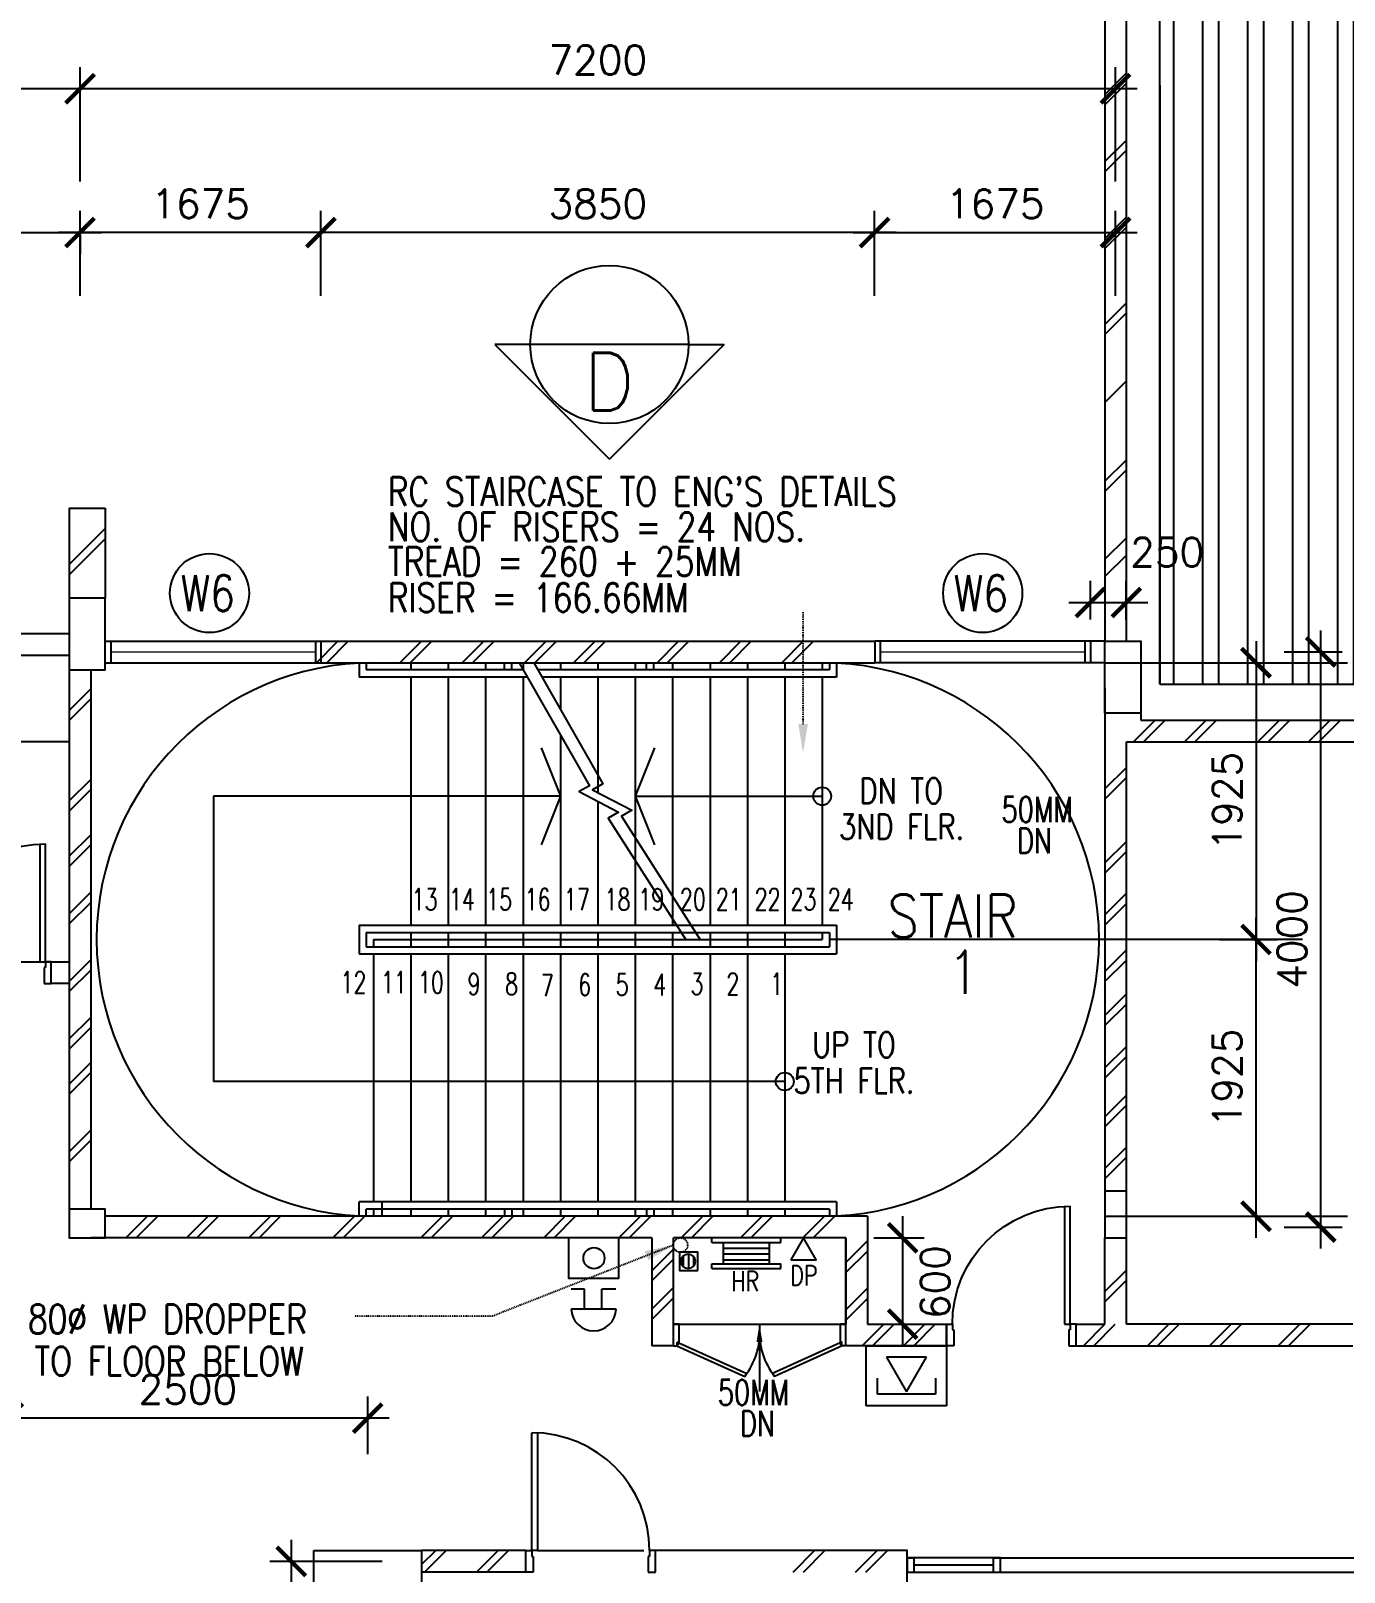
# Model space of a CAD drawing. Extents: x 2266480 to 2632177, y -858634 to -757244.
# Drawn here: x 2292677 to 2301809, y -790274 to -779554 of the extents above; entities that cross this region are included whole.
import ezdxf

# ---------------------------------------------------------------- set-up
doc = ezdxf.new("R2010")
doc.units = 0
doc.header["$LTSCALE"] = 10
doc.header["$MEASUREMENT"] = 0
doc.linetypes.add('DIVIDE', pattern=[1.25, 0.5, -0.25, 0, -0.25, 0, -0.25])
doc.layers.get('0').update_dxf_attribs({"linetype": 'CONTINUOUS'})
doc.layers.get('DEFPOINTS').update_dxf_attribs({"linetype": 'CONTINUOUS'})
for name, color, linetype in [('-FF', 240, 'CONTINUOUS'), ('AR', 7, 'CONTINUOUS'), ('COL', 3, 'CONTINUOUS'), ('DIM', 7, 'CONTINUOUS'), ('DOOR', 5, 'CONTINUOUS'), ('DR', 7, 'CONTINUOUS'), ('FIT', 5, 'CONTINUOUS'), ('FLASH', 35, 'CONTINUOUS'), ('H', 1, 'CONTINUOUS'), ('hatch', 7, 'CONTINUOUS'), ('LINE', 7, 'CONTINUOUS'), ('partition', 7, 'CONTINUOUS'), ('PIPE', 5, 'DIVIDE'), ('stair', 7, 'CONTINUOUS'), ('T25', 7, 'CONTINUOUS'), ('TEX', 2, 'CONTINUOUS'), ('WALL', 2, 'CONTINUOUS'), ('WIN', 5, 'CONTINUOUS'), ('WIN-T', 7, 'CONTINUOUS'), ('WP', 50, 'DIVIDE')]:
    doc.layers.add(name, color=color, linetype=linetype)
doc.styles.add('125', font='romans.shx', dxfattribs={"width": 0.9, "height": 225})
doc.styles.add('ROMANS', font='romans')
doc.styles.get("Standard").update_dxf_attribs({"font": 'ROMANS.SHX'})
doc.dimstyles.new('STANDARD$0', dxfattribs={"dimscale": 0, "dimtxt": 8, "dimasz": 6, "dimexe": 1, "dimexo": 1, "dimgap": 3, "dimtad": 1, "dimdec": 0, "dimlfac": -1, "dimrnd": 1, "dimzin": 0, "dimdsep": 46, "dimtxsty": 'Standard', "dimcen": 0, "dimclrd": 5, "dimclre": 250, "dimadec": 0, "dimazin": 0, "dimtfac": 1, "dimtdec": 4, "dimtofl": 0, "dimtmove": 0, "dimatfit": 3, "dimfxl": 1, "dimtolj": 1, "dimtzin": 0, "dimarcsym": 0})

# ---------------------------------------------------------------- blocks, each defined once
blk = doc.blocks.new('FG')
at = {"layer": 'LINE', "linetype": 'Continuous'}
for points in [[(0, 0), (50, 0), (50, 100), (0, 100)], [(600, 0), (650, 0), (650, 100), (600, 100)]]:
    blk.add_lwpolyline(points, close=True, dxfattribs=at)
at = {"layer": 'LINE', "color": 5, "linetype": 'Continuous'}
for points in [[(600, 100), (50, 100)], [(50, 0), (600, 0)]]:
    blk.add_lwpolyline(points, dxfattribs=at)
at = {"layer": 'LINE', "color": 1, "linetype": 'Continuous'}
blk.add_lwpolyline([(50, 50), (600, 50)], dxfattribs=at)
blk = doc.blocks.new('_ARCHTICK')
at = {"color": 0, "linetype": 'ByBlock', "const_width": 0.15}
blk.add_lwpolyline([(-0.5, -0.5), (0.5, 0.5)], dxfattribs=at)
blk = doc.blocks.new('*D103')
at = {"layer": 'DEFPOINTS', "color": 0, "transparency": 16777216}
for p in [(2285019, -779957), (2285019, -780751), (2293019, -780751)]:
    blk.add_point(p, dxfattribs=at)
at = {"layer": 'DIM', "color": 7, "lineweight": -2, "transparency": 16777216}
for p, q in [((2285019, -780601), (2285019, -779807)), ((2293019, -780601), (2293019, -779807)), ((2293169, -779957), (2284869, -779957))]:
    blk.add_line(p, q, dxfattribs=at)
at = {"layer": 'DIM', "color": 7, "lineweight": -2, "transparency": 16777216, "xscale": 200, "yscale": 200, "zscale": 200, "rotation": 180}
blk.add_blockref('_ARCHTICK', (2285019, -779957), dxfattribs=at)
at = {"layer": 'DIM', "color": 7, "lineweight": -2, "transparency": 16777216, "xscale": 200, "yscale": 200, "zscale": 200}
blk.add_blockref('_ARCHTICK', (2293019, -779957), dxfattribs=at)
at = {"layer": 'DIM', "color": 7, "transparency": 16777216, "insert": (2289019, -779757), "char_height": 200, "attachment_point": 5, "style": 'ROMANS'}
blk.add_mtext('\\A1;8000', dxfattribs=at)
blk = doc.blocks.new('*D104')
at = {"layer": 'DEFPOINTS', "color": 0, "transparency": 16777216}
for p in [(2290019, -780825), (2293019, -780825), (2293019, -780957)]:
    blk.add_point(p, dxfattribs=at)
at = {"layer": 'DIM', "color": 7, "lineweight": -2, "transparency": 16777216}
for p, q in [((2289869, -780957), (2293169, -780957)), ((2290019, -780975), (2290019, -781107)), ((2293019, -780975), (2293019, -781107))]:
    blk.add_line(p, q, dxfattribs=at)
at = {"layer": 'DIM', "color": 7, "lineweight": -2, "transparency": 16777216, "xscale": 200, "yscale": 200, "zscale": 200, "rotation": 180}
blk.add_blockref('_ARCHTICK', (2290019, -780957), dxfattribs=at)
at = {"layer": 'DIM', "color": 7, "lineweight": -2, "transparency": 16777216, "xscale": 200, "yscale": 200, "zscale": 200}
blk.add_blockref('_ARCHTICK', (2293019, -780957), dxfattribs=at)
at = {"layer": 'DIM', "color": 7, "transparency": 16777216, "insert": (2291519, -780757), "char_height": 200, "attachment_point": 5, "style": 'ROMANS'}
blk.add_mtext('\\A1;3000', dxfattribs=at)
blk = doc.blocks.new('DR-900-B')
at = {"layer": 'DR'}
for p, q in [((0, 900), (-150, 900)), ((-150, 900), (-150, 860)), ((-150, 860), (-110, 860)), ((-110, 860), (-110, 850)), ((0, 850), (0, 900)), ((-110, 850), (0, 850)), ((-150, 40), (-970, 40)), ((-969, 80), (-150, 80)), ((-150, 80), (-150, 40)), ((-150, 40), (-110, 40)), ((-150, 0), (-150, 40)), ((0, 0), (-150, 0)), ((-110, 50), (0, 50)), ((-110, 40), (-110, 50)), ((0, 50), (0, 0))]:
    blk.add_line(p, q, dxfattribs=at)
blk.add_arc((-150, 40), 820, 90, 180, dxfattribs=at)
blk = doc.blocks.new('*D107')
at = {"layer": 'DEFPOINTS', "color": 0, "transparency": 16777216}
for p in [(2293019, -779957), (2293019, -780751), (2300219, -780751)]:
    blk.add_point(p, dxfattribs=at)
at = {"layer": 'DIM', "color": 7, "lineweight": -2, "transparency": 16777216}
for p, q in [((2293019, -780601), (2293019, -779807)), ((2300219, -780601), (2300219, -779807)), ((2300369, -779957), (2292869, -779957))]:
    blk.add_line(p, q, dxfattribs=at)
at = {"layer": 'DIM', "color": 7, "lineweight": -2, "transparency": 16777216, "xscale": 200, "yscale": 200, "zscale": 200}
for p, rotation in [((2293019, -779957), 179.9999999999982), ((2300219, -779957), 359.9999999999982)]:
    blk.add_blockref('_ARCHTICK', p, dxfattribs=dict(at, rotation=rotation))
at = {"layer": 'DIM', "color": 7, "transparency": 16777216, "insert": (2296619, -779757), "char_height": 200, "attachment_point": 5, "style": 'ROMANS'}
blk.add_mtext('\\A1;7200', dxfattribs=at)
blk = doc.blocks.new('*D108')
at = {"layer": 'DEFPOINTS', "color": 0, "transparency": 16777216}
for p in [(2292519, -789203), (2292519, -789604), (2295019, -789604)]:
    blk.add_point(p, dxfattribs=at)
at = {"layer": 'DIM', "color": 7, "lineweight": -2, "transparency": 16777216}
for p, q in [((2292519, -789454), (2292519, -789053)), ((2295019, -789454), (2295019, -789053)), ((2295169, -789203), (2292369, -789203))]:
    blk.add_line(p, q, dxfattribs=at)
at = {"layer": 'DIM', "color": 7, "lineweight": -2, "transparency": 16777216, "xscale": 200, "yscale": 200, "zscale": 200, "rotation": 180}
blk.add_blockref('_ARCHTICK', (2292519, -789203), dxfattribs=at)
at = {"layer": 'DIM', "color": 7, "lineweight": -2, "transparency": 16777216, "xscale": 200, "yscale": 200, "zscale": 200}
blk.add_blockref('_ARCHTICK', (2295019, -789203), dxfattribs=at)
at = {"layer": 'DIM', "color": 7, "transparency": 16777216, "insert": (2293769, -789003), "char_height": 200, "attachment_point": 5, "style": 'ROMANS'}
blk.add_mtext('\\A1;2500', dxfattribs=at)
blk = doc.blocks.new('*D277')
at = {"layer": 'DEFPOINTS', "color": 0, "transparency": 16777216}
for p in [(2301242, -783874), (2301646, -783874), (2301242, -787874)]:
    blk.add_point(p, dxfattribs=at)
at = {"layer": 'DIM', "color": 7, "lineweight": -2, "transparency": 16777216}
for p, q in [((2301646, -788024), (2301646, -783724)), ((2301392, -783874), (2301796, -783874)), ((2301392, -787874), (2301796, -787874))]:
    blk.add_line(p, q, dxfattribs=at)
at = {"layer": 'DIM', "color": 7, "lineweight": -2, "transparency": 16777216, "xscale": 200, "yscale": 200, "zscale": 200}
for p, rotation in [((2301646, -783874), 90), ((2301646, -787874), 270)]:
    blk.add_blockref('_ARCHTICK', p, dxfattribs=dict(at, rotation=rotation))
at = {"layer": 'DIM', "color": 7, "transparency": 16777216, "insert": (2301446, -785874), "char_height": 200, "attachment_point": 5, "rotation": 90, "style": 'ROMANS'}
blk.add_mtext('\\A1;4000', dxfattribs=at)
blk = doc.blocks.new('*D278')
at = {"layer": 'DEFPOINTS', "color": 0, "transparency": 16777216}
for p in [(2300792, -785874), (2301196, -785874), (2300792, -787799)]:
    blk.add_point(p, dxfattribs=at)
at = {"layer": 'DIM', "color": 7, "lineweight": -2, "transparency": 16777216}
for p, q in [((2301196, -787949), (2301196, -785724)), ((2300942, -785874), (2301346, -785874)), ((2300942, -787799), (2301346, -787799))]:
    blk.add_line(p, q, dxfattribs=at)
at = {"layer": 'DIM', "color": 7, "lineweight": -2, "transparency": 16777216, "xscale": 200, "yscale": 200, "zscale": 200}
for p, rotation in [((2301196, -785874), 90), ((2301196, -787799), 270)]:
    blk.add_blockref('_ARCHTICK', p, dxfattribs=dict(at, rotation=rotation))
at = {"layer": 'DIM', "color": 7, "transparency": 16777216, "insert": (2300996, -786837), "char_height": 200, "attachment_point": 5, "rotation": 90, "style": 'ROMANS'}
blk.add_mtext('\\A1;1925', dxfattribs=at)
blk = doc.blocks.new('*D279')
at = {"layer": 'DEFPOINTS', "color": 0, "transparency": 16777216}
for p in [(2300792, -783949), (2300792, -785874), (2301196, -785874)]:
    blk.add_point(p, dxfattribs=at)
at = {"layer": 'DIM', "color": 7, "lineweight": -2, "transparency": 16777216}
for p, q in [((2301196, -783799), (2301196, -786024)), ((2300942, -783949), (2301346, -783949)), ((2300942, -785874), (2301346, -785874))]:
    blk.add_line(p, q, dxfattribs=at)
at = {"layer": 'DIM', "color": 7, "lineweight": -2, "transparency": 16777216, "xscale": 200, "yscale": 200, "zscale": 200}
for p, rotation in [((2301196, -783949), 90), ((2301196, -785874), 270)]:
    blk.add_blockref('_ARCHTICK', p, dxfattribs=dict(at, rotation=rotation))
at = {"layer": 'DIM', "color": 7, "transparency": 16777216, "insert": (2300996, -784912), "char_height": 200, "attachment_point": 5, "rotation": 90, "style": 'ROMANS'}
blk.add_mtext('\\A1;1925', dxfattribs=at)
blk = doc.blocks.new('*D280')
at = {"layer": 'DEFPOINTS', "color": 0, "transparency": 16777216}
for p in [(2300219, -780957), (2298544, -781548), (2300219, -781548)]:
    blk.add_point(p, dxfattribs=at)
at = {"layer": 'DIM', "color": 7, "lineweight": -2, "transparency": 16777216}
for p, q in [((2298544, -781398), (2298544, -780807)), ((2300219, -781398), (2300219, -780807)), ((2298394, -780957), (2300369, -780957))]:
    blk.add_line(p, q, dxfattribs=at)
at = {"layer": 'DIM', "color": 7, "lineweight": -2, "transparency": 16777216, "xscale": 200, "yscale": 200, "zscale": 200, "rotation": 180}
blk.add_blockref('_ARCHTICK', (2298544, -780957), dxfattribs=at)
at = {"layer": 'DIM', "color": 7, "lineweight": -2, "transparency": 16777216, "xscale": 200, "yscale": 200, "zscale": 200}
blk.add_blockref('_ARCHTICK', (2300219, -780957), dxfattribs=at)
at = {"layer": 'DIM', "color": 7, "transparency": 16777216, "insert": (2299382, -780757), "char_height": 200, "attachment_point": 5, "style": 'ROMANS'}
blk.add_mtext('\\A1;1675', dxfattribs=at)
blk = doc.blocks.new('*D281')
at = {"layer": 'DEFPOINTS', "color": 0, "transparency": 16777216}
for p in [(2294694, -780957), (2294694, -781548), (2298544, -781548)]:
    blk.add_point(p, dxfattribs=at)
at = {"layer": 'DIM', "color": 7, "lineweight": -2, "transparency": 16777216}
for p, q in [((2294694, -781398), (2294694, -780807)), ((2298544, -781398), (2298544, -780807)), ((2298694, -780957), (2294544, -780957))]:
    blk.add_line(p, q, dxfattribs=at)
at = {"layer": 'DIM', "color": 7, "lineweight": -2, "transparency": 16777216, "xscale": 200, "yscale": 200, "zscale": 200}
for p, rotation in [((2294694, -780957), 179.9999999882433), ((2298544, -780957), 359.9999999882433)]:
    blk.add_blockref('_ARCHTICK', p, dxfattribs=dict(at, rotation=rotation))
at = {"layer": 'DIM', "color": 7, "transparency": 16777216, "insert": (2296619, -780757), "char_height": 200, "attachment_point": 5, "rotation": 360, "style": 'ROMANS'}
blk.add_mtext('\\A1;3850', dxfattribs=at)
blk = doc.blocks.new('*D282')
at = {"layer": 'DEFPOINTS', "color": 0, "transparency": 16777216}
for p in [(2293019, -780957), (2293019, -781548), (2294694, -781548)]:
    blk.add_point(p, dxfattribs=at)
at = {"layer": 'DIM', "color": 7, "lineweight": -2, "transparency": 16777216}
for p, q in [((2293019, -781398), (2293019, -780807)), ((2294694, -781398), (2294694, -780807)), ((2294844, -780957), (2292869, -780957))]:
    blk.add_line(p, q, dxfattribs=at)
at = {"layer": 'DIM', "color": 7, "lineweight": -2, "transparency": 16777216, "xscale": 200, "yscale": 200, "zscale": 200}
for p, rotation in [((2293019, -780957), 179.9999999882447), ((2294694, -780957), 359.9999999882447)]:
    blk.add_blockref('_ARCHTICK', p, dxfattribs=dict(at, rotation=rotation))
at = {"layer": 'DIM', "color": 7, "transparency": 16777216, "insert": (2293857, -780757), "char_height": 200, "attachment_point": 5, "rotation": 360, "style": 'ROMANS'}
blk.add_mtext('\\A1;1675', dxfattribs=at)
blk = doc.blocks.new('*D283')
at = {"layer": 'DEFPOINTS', "color": 0, "transparency": 16777216}
for p in [(2300294, -783530), (2300044, -783799), (2300294, -783799)]:
    blk.add_point(p, dxfattribs=at)
at = {"layer": 'DIM', "color": 7, "lineweight": -2, "transparency": 16777216}
for p, q in [((2300044, -783649), (2300044, -783380)), ((2300294, -783649), (2300294, -783380)), ((2299894, -783530), (2300444, -783530))]:
    blk.add_line(p, q, dxfattribs=at)
at = {"layer": 'DIM', "color": 7, "lineweight": -2, "transparency": 16777216, "xscale": 200, "yscale": 200, "zscale": 200, "rotation": 180}
blk.add_blockref('_ARCHTICK', (2300044, -783530), dxfattribs=at)
at = {"layer": 'DIM', "color": 7, "lineweight": -2, "transparency": 16777216, "xscale": 200, "yscale": 200, "zscale": 200}
blk.add_blockref('_ARCHTICK', (2300294, -783530), dxfattribs=at)
at = {"layer": 'DIM', "color": 7, "transparency": 16777216, "insert": (2300578, -783180), "char_height": 200, "attachment_point": 5, "style": 'ROMANS'}
blk.add_mtext('\\A1;250', dxfattribs=at)
blk = doc.blocks.new('*D229')
at = {"layer": 'DEFPOINTS', "color": 0, "transparency": 16777216}
for p in [(2295269, -790199), (2294488, -794899), (2295350, -794899)]:
    blk.add_point(p, dxfattribs=at)
at = {"layer": 'DIM', "color": 7, "lineweight": -2, "transparency": 16777216}
for p, q in [((2294488, -790049), (2294488, -795049)), ((2295119, -790199), (2294338, -790199)), ((2295200, -794899), (2294338, -794899))]:
    blk.add_line(p, q, dxfattribs=at)
at = {"layer": 'DIM', "color": 7, "lineweight": -2, "transparency": 16777216, "xscale": 200, "yscale": 200, "zscale": 200}
for p, rotation in [((2294488, -790199), 90), ((2294488, -794899), 270)]:
    blk.add_blockref('_ARCHTICK', p, dxfattribs=dict(at, rotation=rotation))
at = {"layer": 'DIM', "color": 7, "transparency": 16777216, "insert": (2294288, -792549), "char_height": 200, "attachment_point": 5, "rotation": 90, "style": 'ROMANS'}
blk.add_mtext('\\A1;4700', dxfattribs=at)
blk = doc.blocks.new('*D320')
at = {"layer": 'DEFPOINTS', "color": 0, "transparency": 16777216}
for p in [(2298388, -787949), (2298388, -788549), (2298739, -788549)]:
    blk.add_point(p, dxfattribs=at)
at = {"layer": 'DIM', "color": 7, "lineweight": -2, "transparency": 16777216}
for p, q in [((2298739, -787799), (2298739, -788699)), ((2298538, -787949), (2298889, -787949)), ((2298538, -788549), (2298889, -788549))]:
    blk.add_line(p, q, dxfattribs=at)
at = {"layer": 'DIM', "color": 7, "lineweight": -2, "transparency": 16777216, "xscale": 200, "yscale": 200, "zscale": 200}
for p, rotation in [((2298739, -787949), 90), ((2298739, -788549), 270)]:
    blk.add_blockref('_ARCHTICK', p, dxfattribs=dict(at, rotation=rotation))
at = {"layer": 'DIM', "color": 7, "transparency": 16777216, "insert": (2298965, -788257), "char_height": 200, "attachment_point": 5, "rotation": 90, "style": 'ROMANS'}
blk.add_mtext('\\A1;600', dxfattribs=at)
blk = doc.blocks.new('100FT')
at = {"layer": 'PIPE', "linetype": 'Continuous'}
blk.add_circle((0, 0), 50, dxfattribs=at)
at = {"layer": 'WP', "linetype": 'Continuous'}
for p, q in [((-37, 34), (37, 34)), ((-50, -3), (50, -3)), ((-34, -37), (34, -37))]:
    blk.add_line(p, q, dxfattribs=at)
blk = doc.blocks.new('A$C7CE3714C')
at = {"layer": 'FIT'}
blk.add_lwpolyline([(0, 0), (126, 0), (126, 126), (0, 126)], close=True, dxfattribs=at)
at = {"layer": 'FIT', "xscale": -1}
blk.add_blockref('100FT', (63, 66), dxfattribs=at)

msp = doc.modelspace()

# ---------------------------------------------------------------- hatches: boundary and pattern name
at = {"layer": 'hatch'}
h = msp.add_hatch(dxfattribs=at)
h.set_pattern_fill('STEEL', color=0, scale=2500, angle=45, style=0)
h.set_pattern_definition([(90, (0, 0), (-312.5, 6e-14), []), (90, (-110.5, 110.5), (-312.5, 6e-14), [])])
h.paths.add_polyline_path([(2300527.4, -776846.7), (2300527.4, -784099.1), (2304419.4, -784099.1), (2304419.4, -783924.1), (2305519.4, -783924.1), (2305519.4, -784274.1), (2334010.3, -784274.1), (2334019.4, -783924.1), (2335194.4, -783924.1), (2335194.4, -780099.1), (2325269.4, -780099.1), (2325269.4, -780149.1), (2325019.4, -780149.1), (2325019.4, -779174.1), (2325194.4, -779174.1), (2325194.4, -776846.7)])

# ---------------------------------------------------------------- linework, layer by layer
at = {"layer": '-FF', "color": 0}
for p, q in [((2296527.4, -788305.2), (2296434.8, -788305.2)), ((2296527.4, -788444.8), (2296527.4, -788305.2)), ((2296743.6, -788305.2), (2296647.1, -788305.2)), ((2296647.1, -788444.8), (2296647.1, -788305.2)), ((2296746.4, -788444.8), (2296434.6, -788444.8))]:
    msp.add_line(p, q, dxfattribs=at)
at = {"layer": '-FF', "color": 0, "ltscale": 10}
for p, q in [((2298484.4, -788699.1), (2299044.4, -788699.1)), ((2298484.4, -789116.6), (2298484.4, -788699.1)), ((2299044.4, -788699.1), (2299044.4, -789116.6)), ((2298625.7, -788778.9), (2298765.4, -789020.7)), ((2298905, -788778.9), (2298625.7, -788778.9)), ((2298765.4, -789020.7), (2298905, -788778.9)), ((2298563.5, -789036.9), (2298563.5, -788924)), ((2298967.2, -788924), (2298967.2, -789036.9)), ((2298967.2, -789036.9), (2298563.5, -789036.9)), ((2299044.4, -789116.6), (2298484.4, -789116.6))]:
    msp.add_line(p, q, dxfattribs=at)
at = {"layer": '-FF', "color": 0}
msp.add_lwpolyline([(2296415.5, -787949.1), (2296415.5, -788230.2), (2296765.4, -788230.2), (2296765.4, -787949.1)], close=True, dxfattribs=at)
msp.add_circle((2296592.5, -788090.3), 73.3, dxfattribs=at)
msp.add_arc((2296590.5, -788439.8), 156, 181.85513, 358.14487, dxfattribs=at)
at = {"layer": 'AR', "color": 0}
for p, q in [((2296149.8, -781735.5), (2295902.8, -781735.5)), ((2295902.8, -781735.5), (2296699.8, -782532.4)), ((2297249.8, -781735.5), (2296149.8, -781735.5)), ((2297496.7, -781735.5), (2296699.8, -782532.4)), ((2297249.8, -781735.5), (2297496.7, -781735.5))]:
    msp.add_line(p, q, dxfattribs=at)
msp.add_circle((2296699.8, -781735.5), 550, dxfattribs=at)
at = {"layer": 'COL', "color": 0}
msp.add_lwpolyline([(2292944.4, -783999.1), (2293194.4, -783999.1), (2293194.4, -783499.1), (2292944.4, -783499.1), (2292944.4, -783999.1)], dxfattribs=at)
for points in [[(2300144.4, -784299.1), (2300144.4, -783799.1), (2300394.4, -783799.1), (2300394.4, -784299.1)], [(2300144.4, -787949.1), (2300294.4, -787949.1), (2300294.4, -787624.1), (2300144.4, -787624.1)], [(2293194.4, -787949.1), (2293194.4, -787749.1), (2292944.4, -787749.1), (2292944.4, -787949.1)], [(2294644.4, -790124.1), (2295394.4, -790124.1), (2295394.4, -790724.1), (2294644.4, -790724.1)]]:
    msp.add_lwpolyline(points, close=True, dxfattribs=at)
at = {"layer": 'DIM', "color": 0}
for p, q in [((2297412.3, -787981.1), (2297412.3, -787949.1)), ((2297492.3, -788129.4), (2297492.3, -787981.1)), ((2297812.3, -788129.4), (2297812.3, -787981.1)), ((2297892.3, -787981.1), (2297892.3, -787949.1)), ((2297412.3, -788161.4), (2297412.3, -788129.4)), ((2297892.3, -788161.4), (2297892.3, -788129.4))]:
    msp.add_line(p, q, dxfattribs=at)
at = {"layer": 'DOOR', "color": 0}
for p, q in [((2297184.6, -788549.1), (2297146.6, -788549.1)), ((2297184.6, -788549.1), (2297146.6, -788549.1)), ((2297184.6, -788674.1), (2297184.6, -788549.1)), ((2297184.6, -788674.1), (2297184.6, -788549.1)), ((2298306.4, -788674.1), (2298306.4, -788549.1)), ((2298344.4, -788549.1), (2298306.4, -788549.1)), ((2297146.6, -788699.1), (2297171.6, -788699.1)), ((2297146.6, -788699.1), (2297171.6, -788699.1)), ((2297169.4, -788699.1), (2297640.4, -788912.4)), ((2297171.6, -788699.1), (2297171.6, -788674.1)), ((2297171.6, -788674.1), (2297184.6, -788674.1)), ((2297171.6, -788699.1), (2297171.6, -788674.1)), ((2297171.6, -788674.1), (2297184.6, -788674.1)), ((2297185.5, -788678.3), (2297171.6, -788699.1)), ((2297185.5, -788678.3), (2297171.6, -788699.1)), ((2297183.2, -788678.3), (2297655.3, -788892.3)), ((2298305.6, -788678.3), (2297833.5, -788892.3)), ((2298319.4, -788699.1), (2297848.4, -788912.4)), ((2298301.2, -788678.3), (2298315, -788699.1)), ((2298315, -788674.1), (2298302, -788674.1)), ((2298305.6, -788678.3), (2298319.4, -788699.1)), ((2298319.4, -788674.1), (2298306.4, -788674.1)), ((2298315, -788699.1), (2298315, -788674.1)), ((2298340, -788699.1), (2298315, -788699.1))]:
    msp.add_line(p, q, dxfattribs=at)
for centre, start, end in [((2297247, -788605.4), 322.03455, 2.4491), ((2298241.8, -788605.4), 177.5509, 217.96545)]:
    msp.add_arc(centre, 499, start, end, dxfattribs=at)
at = {"layer": 'DR', "color": 0, "ltscale": 10000}
msp.add_line((2291959.4, -786029.1), (2292759.4, -786029.1), dxfattribs=at)
at = {"layer": 'FLASH', "color": 0}
for p, q in [((2300527.4, -784099.1), (2300527.4, -776846.7)), ((2300527.4, -779932.1), (2300527.4, -784099.1)), ((2300527.4, -784099.1), (2304419.4, -784099.1))]:
    msp.add_line(p, q, dxfattribs=at)
at = {"layer": 'H', "color": 0}
for p, q in [((2300144.4, -779997.4), (2300294.4, -779847.4)), ((2300144.4, -780068.2), (2300294.4, -779918.2)), ((2300144.4, -780464), (2300294.4, -780314)), ((2300144.4, -780534.7), (2300294.4, -780384.7)), ((2300144.4, -780998.2), (2300294.4, -780848.2)), ((2300144.4, -781068.9), (2300294.4, -780918.9)), ((2300144.4, -781595.7), (2300294.4, -781445.7)), ((2300144.4, -781666.4), (2300294.4, -781516.4)), ((2300144.4, -782138.4), (2300294.4, -781988.4)), ((2300144.4, -782686.7), (2300294.4, -782536.7)), ((2300144.4, -782757.4), (2300294.4, -782607.4)), ((2292944.4, -783265.9), (2293194.4, -783015.9)), ((2292944.4, -783336.6), (2293194.4, -783086.6)), ((2300144.4, -783229.3), (2300294.4, -783079.3)), ((2300144.4, -783350.1), (2300294.4, -783200.1)), ((2292944.4, -784280.4), (2293094.4, -784130.4)), ((2292944.4, -784351.1), (2293094.4, -784201.1)), ((2300344.5, -784499.1), (2300494.5, -784349.1)), ((2300344.5, -784499.1), (2300494.5, -784349.1)), ((2300414.4, -784499.1), (2300564.4, -784349.1)), ((2300414.4, -784499.1), (2300564.4, -784349.1)), ((2300144.4, -784826.8), (2300294.4, -784676.8)), ((2292944.4, -784910.6), (2293094.4, -784760.6)), ((2300144.4, -784897.6), (2300294.4, -784747.6)), ((2292944.4, -784981.3), (2293094.4, -784831.3)), ((2292944.4, -785294.8), (2293094.4, -785144.8)), ((2292944.4, -785365.5), (2293094.4, -785215.5)), ((2300144.4, -785341.5), (2300294.4, -785191.5)), ((2300144.4, -785412.2), (2300294.4, -785262.2)), ((2292944.4, -785694.8), (2293094.4, -785544.8)), ((2300144.4, -785702.4), (2300294.4, -785552.4)), ((2292944.4, -785765.5), (2293094.4, -785615.5)), ((2300144.4, -785773.1), (2300294.4, -785623.1)), ((2300144.4, -786096.4), (2300294.4, -785946.4)), ((2292944.4, -786165.5), (2293094.4, -786015.5)), ((2292944.4, -786236.2), (2293094.4, -786086.2)), ((2300144.4, -786167.1), (2300294.4, -786017.1)), ((2300144.4, -786402.3), (2300294.4, -786252.3)), ((2292944.4, -786565.5), (2293094.4, -786415.5)), ((2300144.4, -786473), (2300294.4, -786323)), ((2292944.4, -786636.2), (2293094.4, -786486.2)), ((2300144.4, -786767.4), (2300294.4, -786617.4)), ((2292944.4, -786879), (2293094.4, -786729)), ((2300144.4, -786838.1), (2300294.4, -786688.1)), ((2292944.4, -786949.7), (2293094.4, -786799.7)), ((2300144.4, -787106.4), (2300294.4, -786956.4)), ((2300144.4, -787177.2), (2300294.4, -787027.2)), ((2292944.4, -787349.7), (2293094.4, -787199.7)), ((2292944.4, -787420.4), (2293094.4, -787270.4)), ((2300144.4, -787467.3), (2300294.4, -787317.3)), ((2300144.4, -787538), (2300294.4, -787388)), ((2297144.4, -788027.2), (2296994.4, -788177.2)), ((2297144.4, -788097.1), (2296994.4, -788247.1)), ((2300144.4, -788322.8), (2300294.4, -788172.8)), ((2300144.4, -788393.5), (2300294.4, -788243.5))]:
    msp.add_line(p, q, dxfattribs=at)
at = {"layer": 'hatch', "color": 0}
for p, q in [((2294662.6, -783949.1), (2294812.6, -783799.1)), ((2294734.2, -783949.1), (2294884.2, -783799.1)), ((2295242.9, -783949.1), (2295392.9, -783799.1)), ((2295314.5, -783949.1), (2295464.5, -783799.1)), ((2295676.9, -783949.1), (2295826.9, -783799.1)), ((2295748.5, -783949.1), (2295898.5, -783799.1)), ((2296109.8, -783949.1), (2296259.8, -783799.1)), ((2296181.4, -783949.1), (2296331.4, -783799.1)), ((2296450.6, -783949.1), (2296600.6, -783799.1)), ((2296522.2, -783949.1), (2296672.2, -783799.1)), ((2297030.9, -783949.1), (2297180.9, -783799.1)), ((2297102.5, -783949.1), (2297252.5, -783799.1)), ((2297464.9, -783949.1), (2297614.9, -783799.1)), ((2297536.5, -783949.1), (2297686.5, -783799.1)), ((2297897.8, -783949.1), (2298047.8, -783799.1)), ((2297969.4, -783949.1), (2298119.4, -783799.1)), ((2300698.4, -784499.1), (2300848.4, -784349.1)), ((2300698.4, -784499.1), (2300848.4, -784349.1)), ((2300770.1, -784499.1), (2300920.1, -784349.1)), ((2300770.1, -784499.1), (2300920.1, -784349.1)), ((2301209.1, -784499.1), (2301359.1, -784349.1)), ((2301280.7, -784499.1), (2301430.7, -784349.1)), ((2301561.5, -784499.1), (2301711.5, -784349.1)), ((2301633.1, -784499.1), (2301783.1, -784349.1)), ((2293338.3, -787949.1), (2293488.3, -787799.1)), ((2293410, -787949.1), (2293560, -787799.1)), ((2293759.3, -787949.1), (2293909.3, -787799.1)), ((2293830.9, -787949.1), (2293980.9, -787799.1)), ((2294192.3, -787949.1), (2294342.3, -787799.1)), ((2294263.9, -787949.1), (2294413.9, -787799.1)), ((2294777.3, -787949.1), (2294927.3, -787799.1)), ((2294849, -787949.1), (2294999, -787799.1)), ((2295389.3, -787949.1), (2295539.3, -787799.1)), ((2295461, -787949.1), (2295611, -787799.1)), ((2295810.3, -787949.1), (2295960.3, -787799.1)), ((2295881.9, -787949.1), (2296031.9, -787799.1)), ((2296243.3, -787949.1), (2296393.3, -787799.1)), ((2296314.9, -787949.1), (2296464.9, -787799.1)), ((2296765.4, -787949.1), (2296915.4, -787799.1)), ((2296837.1, -787949.1), (2296987.1, -787799.1)), ((2297198.4, -787949.1), (2297348.4, -787799.1)), ((2297270.1, -787949.1), (2297420.1, -787799.1)), ((2297612, -787949.1), (2297762, -787799.1)), ((2297683.6, -787949.1), (2297833.6, -787799.1)), ((2298045, -787949.1), (2298195, -787799.1)), ((2298116.6, -787949.1), (2298266.6, -787799.1)), ((2298344.4, -788119.2), (2298494.4, -787969.2)), ((2298344.4, -788190.8), (2298494.4, -788040.8)), ((2297144.4, -788294.8), (2296994.4, -788444.8)), ((2298344.4, -788449.4), (2298494.4, -788299.4)), ((2297144.4, -788366.4), (2296994.4, -788516.4)), ((2298344.4, -788521), (2298494.4, -788371)), ((2298457.5, -788699.1), (2298607.5, -788549.1)), ((2298529.1, -788699.1), (2298679.1, -788549.1)), ((2298744.1, -788699.1), (2298894.1, -788549.1)), ((2298815.7, -788699.1), (2298965.7, -788549.1)), ((2299995.6, -788699.1), (2300145.6, -788549.1)), ((2300067.2, -788699.1), (2300217.2, -788549.1)), ((2300440.4, -788699.1), (2300590.4, -788549.1)), ((2300512, -788699.1), (2300662, -788549.1)), ((2300873.3, -788699.1), (2301023.3, -788549.1)), ((2300944.9, -788699.1), (2301094.9, -788549.1)), ((2301351.1, -788699.1), (2301501.1, -788549.1)), ((2301422.8, -788699.1), (2301572.8, -788549.1)), ((2295394.4, -790221.8), (2295492.1, -790124.1)), ((2295413.7, -790274.1), (2295563.7, -790124.1)), ((2295776.1, -790274.1), (2295926.1, -790124.1)), ((2295847.7, -790274.1), (2295997.7, -790124.1)), ((2297976.9, -790274.1), (2298126.9, -790124.1)), ((2298048.5, -790274.1), (2298198.5, -790124.1)), ((2298410.9, -790274.1), (2298560.9, -790124.1)), ((2298482.5, -790274.1), (2298632.5, -790124.1))]:
    msp.add_line(p, q, dxfattribs=at)
msp.add_solid([(2297764.1, -788674.1), (2297722.5, -788674.1), (2297743.3, -788549.1)], dxfattribs=at)
at = {"layer": 'LINE', "color": 0}
msp.add_line((2297144.4, -788549.1), (2298344.4, -788549.1), dxfattribs=at)
msp.add_lwpolyline([(2296199.4, -790124.1), (2296939.4, -790124.1)], dxfattribs=at)
at = {"layer": 'partition', "color": 0}
for p, q in [((2298769.4, -790174.1), (2298819.4, -790174.1)), ((2298769.4, -790274.1), (2298819.4, -790274.1)), ((2299369.4, -790174.1), (2302719.4, -790174.1)), ((2299369.4, -790274.1), (2302719.4, -790274.1))]:
    msp.add_line(p, q, dxfattribs=at)
at = {"layer": 'stair', "color": 0}
for p, q in [((2294959.4, -783949.1), (2294959.4, -784049.1)), ((2295009.4, -783949.1), (2295009.4, -783999.1)), ((2295319.4, -783949.1), (2295319.4, -783999.1)), ((2295579.4, -783949.1), (2295579.4, -783999.1)), ((2295839.4, -783949.1), (2295839.4, -783999.1)), ((2295971.1, -783999.1), (2295971.1, -783949.1)), ((2296021.1, -783999.1), (2296021.1, -783949.1)), ((2296099.4, -783949.1), (2296099.4, -783999.1)), ((2296359.4, -783949.1), (2296359.4, -783999.1)), ((2296619.4, -783949.1), (2296619.4, -783999.1)), ((2296879.4, -783949.1), (2296879.4, -783999.1)), ((2296957.7, -783999.1), (2296957.7, -783949.1)), ((2297007.7, -783999.1), (2297007.7, -783949.1)), ((2297139.4, -783949.1), (2297139.4, -783999.1)), ((2297399.4, -783949.1), (2297399.4, -783999.1)), ((2297659.4, -783949.1), (2297659.4, -783999.1)), ((2297919.4, -783949.1), (2297919.4, -783999.1)), ((2298179.4, -783949.1), (2298179.4, -783999.1)), ((2298229.4, -783949.1), (2298229.4, -783999.1)), ((2298279.4, -783949.1), (2298279.4, -784049.1)), ((2300144.4, -783949.1), (2301832.2, -783949.1)), ((2296130.5, -784049.1), (2294959.4, -784049.1)), ((2296102, -783999.1), (2295009.4, -783999.1)), ((2295319.4, -784049.1), (2295319.4, -785774.1)), ((2295579.4, -784049.1), (2295579.4, -785774.1)), ((2295839.4, -784049.1), (2295839.4, -785774.1)), ((2296099.4, -784049.1), (2296099.4, -785774.1)), ((2298229.4, -783999.1), (2296202.5, -783999.1)), ((2298279.4, -784049.1), (2296231.1, -784049.1)), ((2296359.4, -784049.1), (2296359.4, -784273.6)), ((2296619.4, -784049.1), (2296619.4, -784851.4)), ((2296879.4, -784049.1), (2296879.4, -785774.1)), ((2297139.4, -784049.1), (2297139.4, -785774.1)), ((2297399.4, -784049.1), (2297399.4, -785774.1)), ((2297659.4, -784049.1), (2297659.4, -785774.1)), ((2297919.4, -784049.1), (2297919.4, -785774.1)), ((2298179.4, -784049.1), (2298179.4, -785774.1)), ((2296359.4, -784449.5), (2296359.4, -785774.1)), ((2296359.4, -784877.5), (2293946.8, -784877.5)), ((2293946.8, -784877.5), (2293946.8, -786861.6)), ((2296619.4, -784913.4), (2296619.4, -785436.5)), ((2296879.4, -784877.5), (2298179.4, -784877.5)), ((2296619.4, -785436.5), (2296619.4, -785774.1)), ((2294959.4, -785774.1), (2298279.4, -785774.1)), ((2294959.4, -785774.1), (2294959.4, -785974.1)), ((2298279.4, -785774.1), (2298279.4, -785974.1)), ((2295009.4, -785824.1), (2298229.4, -785824.1)), ((2295009.4, -785824.1), (2295009.4, -785924.1)), ((2295059.4, -785874.1), (2296858.8, -785874.1)), ((2295059.4, -785874.1), (2298179.4, -785874.1)), ((2295059.4, -785874.1), (2295059.4, -785924.1)), ((2295319.4, -785824.1), (2295319.4, -785874.1)), ((2295319.4, -785824.1), (2295319.4, -785874.1)), ((2295319.4, -785874.1), (2295319.4, -785924.1)), ((2295579.4, -785824.1), (2295579.4, -785874.1)), ((2295579.4, -785824.1), (2295579.4, -785874.1)), ((2295579.4, -785874.1), (2295579.4, -785924.1)), ((2295839.4, -785824.1), (2295839.4, -785874.1)), ((2295839.4, -785824.1), (2295839.4, -785874.1)), ((2295839.4, -785874.1), (2295839.4, -785924.1)), ((2296099.4, -785824.1), (2296099.4, -785874.1)), ((2296099.4, -785824.1), (2296099.4, -785874.1)), ((2296099.4, -785874.1), (2296099.4, -785924.1)), ((2296359.4, -785824.1), (2296359.4, -785874.1)), ((2296359.4, -785824.1), (2296359.4, -785874.1)), ((2296359.4, -785874.1), (2296359.4, -785924.1)), ((2296619.4, -785824.1), (2296619.4, -785869.8)), ((2296619.4, -785824.1), (2296619.4, -785874.1)), ((2296619.4, -785874.1), (2296619.4, -785924.1)), ((2296879.4, -785824.1), (2296879.4, -785924.1)), ((2296883.7, -785824.1), (2296881.6, -785824.1)), ((2297139.4, -785824.1), (2297139.4, -785874.1)), ((2297139.4, -785874.1), (2297139.4, -785924.1)), ((2297139.4, -785874.1), (2297139.4, -785924.1)), ((2297399.4, -785824.1), (2297399.4, -785874.1)), ((2297399.4, -785874.1), (2297399.4, -785924.1)), ((2297399.4, -785874.1), (2297399.4, -785924.1)), ((2297659.4, -785824.1), (2297659.4, -785874.1)), ((2297659.4, -785874.1), (2297659.4, -785924.1)), ((2297919.4, -785824.1), (2297919.4, -785874.1)), ((2297919.4, -785874.1), (2297919.4, -785924.1)), ((2298179.4, -785824.1), (2298179.4, -785874.1)), ((2298229.4, -785824.1), (2298229.4, -785924.1)), ((2301519.4, -785874.1), (2298229.4, -785874.1)), ((2294959.4, -785974.1), (2298279.4, -785974.1)), ((2295009.4, -785924.1), (2298229.4, -785924.1)), ((2295059.4, -785974.1), (2295059.4, -787699.1)), ((2295319.4, -785974.1), (2295319.4, -787699.1)), ((2295579.4, -785974.1), (2295579.4, -787699.1)), ((2295839.4, -785974.1), (2295839.4, -787699.1)), ((2296099.4, -785974.1), (2296099.4, -787699.1)), ((2296359.4, -785974.1), (2296359.4, -787699.1)), ((2296619.4, -785974.1), (2296619.4, -787699.1)), ((2296879.4, -785974.1), (2296879.4, -787699.1)), ((2297139.4, -785974.1), (2297139.4, -787699.1)), ((2297399.4, -785974.1), (2297399.4, -787699.1)), ((2297659.4, -785974.1), (2297659.4, -787699.1)), ((2297919.4, -785974.1), (2297919.4, -787699.1)), ((2297919.4, -786861.6), (2293946.8, -786861.6)), ((2294959.4, -787799.1), (2294959.4, -787699.1)), ((2298279.4, -787699.1), (2294959.4, -787699.1)), ((2295119.4, -787799.1), (2295119.4, -787699.1)), ((2297919.4, -787699.1), (2295119.4, -787699.1)), ((2298279.4, -787699.1), (2298279.4, -787799.1)), ((2295009.4, -787799.1), (2295009.4, -787749.1)), ((2298229.4, -787749.1), (2295009.4, -787749.1)), ((2295059.4, -787749.1), (2295059.4, -787799.1)), ((2295319.4, -787749.1), (2295319.4, -787799.1)), ((2295579.4, -787749.1), (2295579.4, -787799.1)), ((2295839.4, -787749.1), (2295839.4, -787799.1)), ((2295971.1, -787749.1), (2295971.1, -787799.1)), ((2296021.1, -787749.1), (2296021.1, -787799.1)), ((2296099.4, -787749.1), (2296099.4, -787799.1)), ((2296359.4, -787749.1), (2296359.4, -787799.1)), ((2296619.4, -787749.1), (2296619.4, -787799.1)), ((2296879.4, -787749.1), (2296879.4, -787799.1)), ((2296957.7, -787749.1), (2296957.7, -787799.1)), ((2297007.7, -787749.1), (2297007.7, -787799.1)), ((2297139.4, -787749.1), (2297139.4, -787799.1)), ((2297399.4, -787749.1), (2297399.4, -787799.1)), ((2297659.4, -787749.1), (2297659.4, -787799.1)), ((2297919.4, -787749.1), (2297919.4, -787799.1)), ((2298229.4, -787749.1), (2298229.4, -787799.1)), ((2300144.4, -787799.1), (2301832.2, -787799.1)), ((2300244.4, -787799.1), (2301507.2, -787799.1)), ((2297743.3, -788549.1), (2297743.3, -789017.8))]:
    msp.add_line(p, q, dxfattribs=at)
for points in [[(2296073.4, -783949.1), (2296562.3, -784804.4), (2296490.1, -784845.7), (2296763.5, -784988.8), (2296691.3, -785030.1), (2297233.4, -785878.5)], [(2296173.9, -783949.1), (2296655.2, -784791), (2296582.9, -784832.3), (2296856.4, -784975.4), (2296784.2, -785016.7), (2297333.9, -785878.5)], [(2296224.7, -784540.5), (2296359.4, -784877.5), (2296224.7, -785214.6)], [(2297014.2, -784540.5), (2296879.4, -784877.5), (2297014.2, -785214.6)]]:
    msp.add_lwpolyline(points, dxfattribs=at)
for centre in [(2298179.4, -784877.5), (2297919.4, -786861.6)]:
    msp.add_circle(centre, 62.5, dxfattribs=at)
for centre, start, end in [((2295059.4, -785874.1), 90, 270), ((2298179.4, -785874.1), 270, 90)]:
    msp.add_arc(centre, 1925, start, end, dxfattribs=at)
at = {"layer": 'WALL', "color": 0}
for p, q in [((2300144.4, -776171), (2300144.4, -783799.1)), ((2300294.4, -783799.1), (2300294.4, -776171)), ((2292944.4, -782874.1), (2292944.4, -783499.1)), ((2292944.4, -782874.1), (2293194.4, -782874.1)), ((2293194.4, -782874.1), (2293194.4, -783499.1)), ((2292944.4, -783749.1), (2290119.4, -783749.1)), ((2294694.4, -783799.1), (2294694.4, -783949.1)), ((2294694.4, -783799.1), (2298544.4, -783799.1)), ((2298544.4, -783799.1), (2298544.4, -783949.1)), ((2300144.4, -783799.1), (2300044.4, -783799.1)), ((2300044.4, -783799.1), (2300044.4, -783949.1)), ((2292944.4, -783899.1), (2290269.4, -783899.1)), ((2294694.4, -783949.1), (2298544.4, -783949.1)), ((2300144.4, -783949.1), (2300044.4, -783949.1)), ((2292944.4, -783999.1), (2292944.4, -787799.1)), ((2293094.4, -783999.1), (2293094.4, -787749.1)), ((2300144.4, -784124.1), (2300144.4, -787624.1)), ((2300394.4, -784349.1), (2304669.4, -784349.1)), ((2300394.4, -784349.1), (2301044.4, -784349.1)), ((2292944.4, -784499.1), (2290269.4, -784499.1)), ((2300294.4, -787624.1), (2300294.4, -784499.1)), ((2300294.4, -784499.1), (2304669.4, -784499.1)), ((2291794.4, -786029.1), (2292944.4, -786029.1)), ((2292944.4, -786179.1), (2292819.4, -786179.1)), ((2298494.4, -787799.1), (2293194.4, -787799.1)), ((2298494.4, -787799.1), (2298494.4, -788399.1)), ((2296994.4, -787949.1), (2293094.4, -787949.1)), ((2296994.4, -787949.1), (2296994.4, -788699.1)), ((2298344.4, -787949.1), (2297144.4, -787949.1)), ((2297144.4, -788699.1), (2297144.4, -787949.1)), ((2297412.3, -787981.1), (2297892.3, -787981.1)), ((2297492.3, -788021.1), (2297812.3, -788021.1)), ((2298344.4, -787949.1), (2298344.4, -788549.1)), ((2298344.4, -788699.1), (2298344.4, -787949.1)), ((2298494.4, -787949.1), (2298494.4, -788549.1)), ((2300144.4, -788549.1), (2300144.4, -787949.1)), ((2300294.4, -788549.1), (2300294.4, -787949.1)), ((2297412.3, -788129.4), (2297892.3, -788129.4)), ((2297492.3, -788061.1), (2297812.3, -788061.1)), ((2297492.3, -788101.1), (2297812.3, -788101.1)), ((2297412.3, -788161.4), (2297892.3, -788161.4)), ((2298494.4, -788549.1), (2299044.4, -788549.1)), ((2299044.4, -788549.1), (2299044.4, -788699.1)), ((2299944.4, -788699.1), (2299944.4, -788549.1)), ((2299944.4, -788549.1), (2300144.4, -788549.1)), ((2301869.4, -788549.1), (2300294.4, -788549.1)), ((2297144.4, -788699.1), (2296994.4, -788699.1)), ((2299044.4, -788699.1), (2298344.4, -788699.1)), ((2299944.4, -788699.1), (2301869.4, -788699.1))]:
    msp.add_line(p, q, dxfattribs=at)
for points in [[(2300394.4, -784299.1), (2300394.4, -784349.1)], [(2294969.4, -790724.1), (2294969.4, -794974.1), (2298769.4, -794974.1), (2298769.4, -790124.1), (2297019.4, -790124.1)], [(2296119.4, -790124.1), (2295394.4, -790124.1)], [(2296119.4, -790274.1), (2295394.4, -790274.1)]]:
    msp.add_lwpolyline(points, dxfattribs=at)
msp.add_lwpolyline([(2297960.5, -788101.9), (2298136.9, -788101.9), (2298048.7, -787949.1)], close=True, dxfattribs=at)
at = {"layer": 'WIN', "color": 0}
for p, q in [((2293194.4, -783799.1), (2294694.4, -783799.1)), ((2293232.4, -783799.1), (2293232.4, -783949.1)), ((2294656.4, -783799.1), (2294656.4, -783949.1)), ((2300044.4, -783799.1), (2298544.4, -783799.1)), ((2298582.4, -783799.1), (2298582.4, -783949.1)), ((2300006.4, -783799.1), (2300006.4, -783949.1)), ((2293194.4, -783949.1), (2294694.4, -783949.1)), ((2300044.4, -783949.1), (2298544.4, -783949.1))]:
    msp.add_line(p, q, dxfattribs=at)
at = {"layer": 'WIN', "color": 0, "const_width": 10, "flags": 128}
for points in [[(2293232.4, -783874.1), (2294656.4, -783874.1)], [(2300006.4, -783874.1), (2298582.4, -783874.1)]]:
    msp.add_lwpolyline(points, dxfattribs=at)
at = {"layer": 'WIN-T', "color": 0}
for centre in [(2293919.1, -783464.7), (2299295.4, -783464.7)]:
    msp.add_circle(centre, 275, dxfattribs=at)
at = {"layer": 'WP', "color": 0}
for p, q in [((2298046.6, -784375.6), (2298046.6, -783598)), ((2297144, -787999.4), (2295890.4, -788492.9)), ((2295890.4, -788492.9), (2294929.7, -788492.9))]:
    msp.add_line(p, q, dxfattribs=at)
msp.add_circle((2297194, -787999.4), 50, dxfattribs=at)
for points in [[(2298079.9, -784375.6), (2298013.2, -784375.6), (2298046.6, -784575.6)], [(2296945.7, -788041.7), (2296970.1, -788103.7), (2297144, -787999.4)]]:
    msp.add_solid(points, dxfattribs=at)

# ---------------------------------------------------------------- block references
at = {"layer": 'LINE', "color": 0}
msp.add_blockref('FG', (2298769.4, -790274.1), dxfattribs=at)
at = {"layer": 'T25', "color": 0, "rotation": 90}
msp.add_blockref('A$C7CE3714C', (2297313.8, -788175.1), dxfattribs=at)
msp.add_blockref('A$C7CE3714C', (2297313.8, -788175.1), dxfattribs=at)
at = {"layer": 'WALL', "color": 0, "xscale": -1, "rotation": 90}
for p in [(2292819.4, -786179.1), (2299944.4, -788699.1)]:
    msp.add_blockref('DR-900-B', p, dxfattribs=at)
at = {"layer": 'WALL', "color": 0, "rotation": 270}
msp.add_blockref('DR-900-B', (2296119.4, -790274.1), dxfattribs=at)

# ---------------------------------------------------------------- texts
at = {"color": 0, "style": 'ROMANS', "width": 0.85}
for s, p in [('STAIR', (2298633.5, -785861.1)), ('1', (2299053.3, -786252.3))]:
    msp.add_text(s, height=300, dxfattribs=at).set_placement(p)
at = {"layer": 'AR', "color": 0, "style": 'ROMANS'}
msp.add_text('D', height=400, dxfattribs=at).set_placement((2296518, -782194.3))
at = {"layer": 'stair', "color": 0, "style": 'ROMANS'}
for s, height, width, p in [('DN TO', 175, 0.8, (2298438.5, -784927.2)), ('3ND FLR.', 175, 0.8, (2298296.6, -785176.5)), ('13', 150, 0.7, (2295325.2, -785669.9)), ('14', 150, 0.7, (2295583.9, -785669.9)), ('15', 150, 0.7, (2295843.1, -785669.9)), ('16', 150, 0.7, (2296110.6, -785669.9)), ('17', 150, 0.7, (2296383.2, -785669.9)), ('18', 150, 0.7, (2296665.9, -785669.9)), ('19', 150, 0.7, (2296901.8, -785669.9)), ('20', 150, 0.7, (2297190.1, -785669.9)), ('21', 150, 0.7, (2297439.9, -785669.9)), ('22', 150, 0.7, (2297710.1, -785669.9)), ('23', 150, 0.7, (2297959.1, -785669.9)), ('24', 150, 0.7, (2298218.1, -785669.9)), ('12', 150, 0.7, (2294830, -786247.6)), ('11', 150, 0.7, (2295111, -786247.6)), ('10', 150, 0.7, (2295369.1, -786247.6)), ('9', 150, 0.7, (2295713, -786257.6)), ('8', 150, 0.7, (2295974.4, -786257.6)), ('7', 150, 0.7, (2296223.9, -786268.1)), ('6', 150, 0.7, (2296482.5, -786262.9)), ('5', 150, 0.7, (2296743.9, -786262.9)), ('4', 150, 0.7, (2297005.4, -786262.8)), ('3', 150, 0.7, (2297263.9, -786257.6)), ('2', 150, 0.7, (2297513.4, -786257.6)), ('1', 150, 0.7, (2297818, -786258.1)), ('UP TO', 175, 0.8, (2298110, -786694.1)), ('5TH FLR.', 175, 0.8, (2297980.1, -786943.4))]:
    msp.add_text(s, height=height, dxfattribs=dict(at, width=width)).set_placement(p)
at = {"layer": 'TEX', "color": 0, "ltscale": 0.5, "style": 'ROMANS', "width": 0.75}
for s, height, p in [('50MM ', 175, (2299426.4, -785057.5)), ('DN', 175, (2299533.9, -785274.1)), ('HR', 140, (2297546.8, -788320.6)), ('DP', 140, (2297956.8, -788280.4)), ('50MM ', 175, (2297453.6, -789111.5)), ('DN', 175, (2297607.1, -789328.1))]:
    msp.add_text(s, height=height, dxfattribs=at).set_placement(p)
at = {"layer": 'WIN-T', "color": 0, "style": 'ROMANS', "width": 0.8}
for p in [(2293718.3, -783590.5), (2299094.6, -783590.5)]:
    msp.add_text('W6', height=250, dxfattribs=at).set_placement(p)
at = {"layer": 'WP', "color": 0, "width": 0.8}
for s, style, p in [("RC STAIRCASE TO ENG'S DETAILS", 'ROMANS', (2295159.1, -782858.4)), ('NO. OF RISERS = 24 NOS.', 'ROMANS', (2295159.6, -783103)), ('TREAD = 260 + 25MM', 'ROMANS', (2295159.6, -783345.1)), ('RISER = 166.66MM', 'ROMANS', (2295159.6, -783596.2)), ('80%%C WP DROPPER', '125', (2292656.5, -788613.5)), ('TO FLOOR BELOW', '125', (2292702.5, -788906.1))]:
    msp.add_text(s, height=200, dxfattribs=dict(at, style=style)).set_placement(p)

# ---------------------------------------------------------------- dimensions: what is measured, and where the dimension line sits
at = {"layer": 'DIM', "color": 0}
for p1, p2, distance, picture, middle in [((2293019.4, -780751), (2285019.4, -780751), -793.7, '*D103', (2289019.4, -779757.4)), ((2300219.4, -780751), (2293019.4, -780751), -793.7, '*D107', (2296619.4, -779757.4)), ((2294694.4, -781547.9), (2293019.4, -781547.9), -590.5, '*D282', (2293856.9, -780757.4)), ((2298544.4, -781547.9), (2294694.4, -781547.9), -590.5, '*D281', (2296619.4, -780757.4)), ((2298544.4, -781547.9), (2300219.4, -781547.9), 590.5, '*D280', (2299381.9, -780757.4)), ((2301242.1, -787874.1), (2301242.1, -783874.1), -403.9, '*D277', (2301446, -785874.1)), ((2300791.9, -783949.1), (2300791.9, -785874.1), 403.9, '*D279', (2300995.8, -784911.6)), ((2300791.9, -787799.1), (2300791.9, -785874.1), -403.9, '*D278', (2300995.8, -786836.6))]:
    dim = msp.add_aligned_dim(p1=p1, p2=p2, distance=distance, dimstyle='STANDARD$0', override={"dimscale": 100, "dimtxt": 2, "dimasz": 2, "dimexe": 1.5, "dimexo": 1.5, "dimgap": 1, "dimtxsty": 'ROMANS', "dimblk": 'ARCHTICK', "dimdle": 1.5, "dimclrd": 7, "dimclre": 7, "dimclrt": 7, "dimtdec": 0, "dimtmove": 2}, dxfattribs=at)
    dim.commit()
    dim.dimension.update_dxf_attribs({"geometry": picture, "text_midpoint": middle})
for base, p1, p2, angle, picture, middle in [((2293019.4, -780957.4), (2290019.4, -780824.8), (2293019.4, -780824.8), 180, '*D104', (2291519.4, -780757.4)), ((2294487.8, -794899.1), (2295269.4, -790199.1), (2295350.1, -794899.1), 90, '*D229', (2294287.8, -792549.1))]:
    dim = msp.add_linear_dim(base=base, p1=p1, p2=p2, angle=angle, dimstyle='STANDARD$0', override={"dimscale": 100, "dimtxt": 2, "dimasz": 2, "dimexe": 1.5, "dimexo": 1.5, "dimgap": 1, "dimtxsty": 'ROMANS', "dimblk": 'ARCHTICK', "dimdle": 1.5, "dimclrd": 7, "dimclre": 7, "dimclrt": 7, "dimtdec": 0, "dimtmove": 2}, dxfattribs=at)
    dim.commit()
    dim.dimension.update_dxf_attribs({"geometry": picture, "text_midpoint": middle})
dim = msp.add_linear_dim(base=(2300294.4, -783530.2), p1=(2300044.4, -783799.1), p2=(2300294.4, -783799.1), dimstyle='STANDARD$0', override={"dimscale": 100, "dimtxt": 2, "dimasz": 2, "dimexe": 1.5, "dimexo": 1.5, "dimgap": 1, "dimtxsty": 'ROMANS', "dimblk": 'ARCHTICK', "dimdle": 1.5, "dimclrd": 7, "dimclre": 7, "dimclrt": 7, "dimtdec": 0, "dimtmove": 2}, dxfattribs=at)
dim.commit()
dim.dimension.update_dxf_attribs({"geometry": '*D283', "text_midpoint": (2300577.9, -783180.2), "dimtype": 160})
dim = msp.add_linear_dim(base=(2298738.5, -788549.1), p1=(2298388.3, -787949.1), p2=(2298388.3, -788549.1), angle=90, dimstyle='STANDARD$0', override={"dimscale": 100, "dimtxt": 2, "dimasz": 2, "dimexe": 1.5, "dimexo": 1.5, "dimgap": 1, "dimtxsty": 'ROMANS', "dimblk": 'ARCHTICK', "dimdle": 1.5, "dimclrd": 7, "dimclre": 7, "dimclrt": 7, "dimtdec": 0, "dimtmove": 2}, dxfattribs=at)
dim.commit()
dim.dimension.update_dxf_attribs({"geometry": '*D320', "text_midpoint": (2298965.2, -788257.3), "dimtype": 160})
dim = msp.add_linear_dim(base=(2292519.4, -789203.1), p1=(2295019.4, -789603.5), p2=(2292519.4, -789603.5), dimstyle='STANDARD$0', override={"dimscale": 100, "dimtxt": 2, "dimasz": 2, "dimexe": 1.5, "dimexo": 1.5, "dimgap": 1, "dimtxsty": 'ROMANS', "dimblk": 'ARCHTICK', "dimdle": 1.5, "dimclrd": 7, "dimclre": 7, "dimclrt": 7, "dimtdec": 0, "dimtmove": 2}, dxfattribs=at)
dim.commit()
dim.dimension.update_dxf_attribs({"geometry": '*D108', "text_midpoint": (2293769.4, -789003.1)})

doc.saveas('drawing.dxf')
